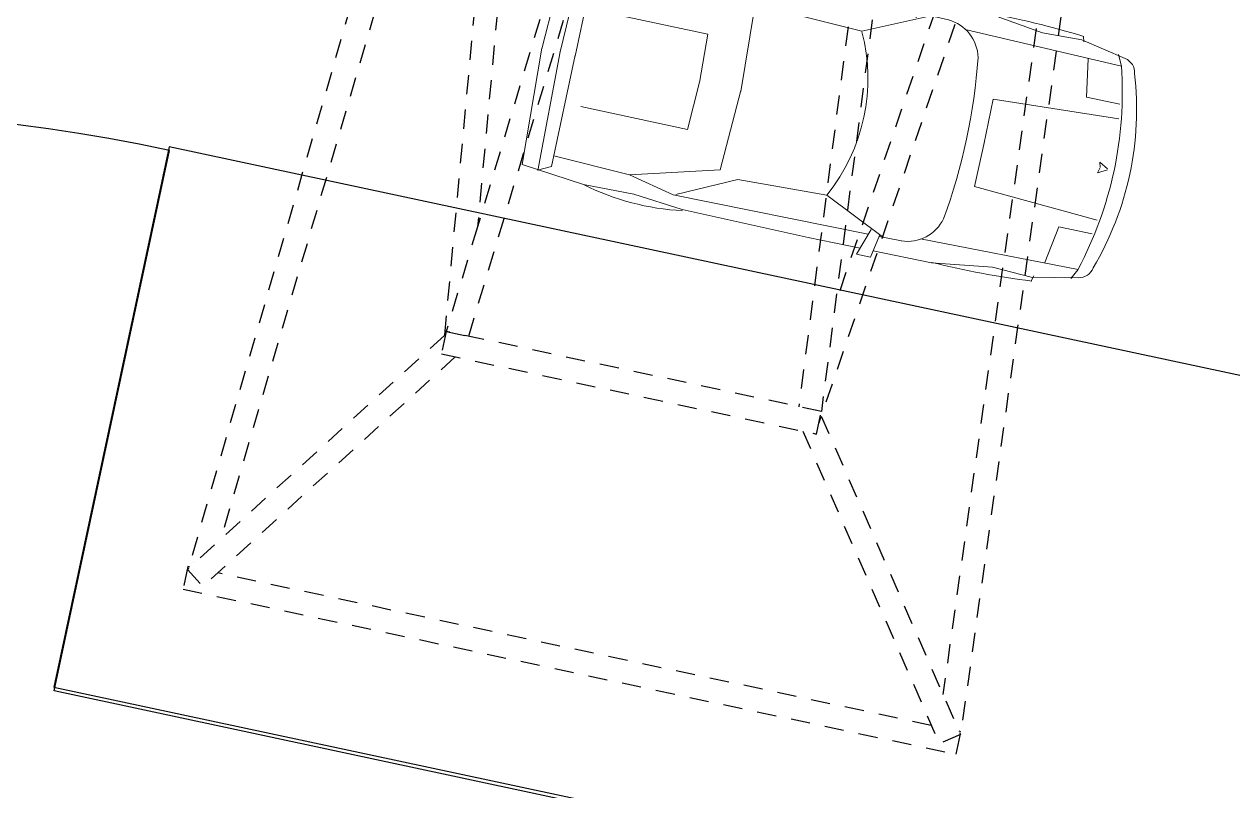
# Model space of a CAD drawing. Header units: millimetres. Extents: x 547073 to 557369, y 9424164 to 9429566.
# Drawn here: x 548950.09 to 548957.96, y 9428029.46 to 9428034.45 of the extents above; entities that cross this region are included whole.
import ezdxf
from ezdxf.enums import TextEntityAlignment as Align

# ---------------------------------------------------------------- set-up
doc = ezdxf.new("R2010")
doc.units = ezdxf.units.MM
doc.linetypes.add('HIDDEN2', pattern=[0.1875, 0.125, -0.0625])
doc.layers.add('- Hatch', color=7, linetype='Continuous', lineweight=9, true_color=0x636363)
for name, color, linetype, lineweight in [('a_MUEBLE', 3, 'Continuous', 5), ('PARQUES', 82, 'Continuous', 0), ('textos', 52, 'Continuous', 20), ('trazado manzanas', 6, 'Continuous', 25), ('ZZZ - ELEVACIÓN 6', 250, 'Continuous', 5)]:
    doc.layers.add(name, color=color, linetype=linetype, lineweight=lineweight)
doc.styles.add('- Txt K', font='verdana.ttf', dxfattribs={"height": 0.15})

# ---------------------------------------------------------------- blocks, each defined once
blk = doc.blocks.new('ca_auto143')
at = {"layer": '- Hatch', "linetype": 'ByBlock'}
for p, q in [((-94.37, 77.47), (-61.49, 80.87)), ((-61.49, 80.87), (22.57, 81.44)), ((22.57, 81.44), (57.04, 81.16)), ((61.58, 67.82), (55.54, 85.58)), ((55.54, 85.58), (64.87, 85.57)), ((64.87, 85.57), (67.8, 70.39)), ((65.74, 81.09), (104.69, 80.78)), ((104.69, 80.78), (143.99, 75.43)), ((-172.88, -2.8), (-169.69, 73.89)), ((-169.69, 73.89), (-127.75, 78.29)), ((-158.75, 75.67), (-160.74, -3.09)), ((-159.07, 75.44), (-150.62, 71.15)), ((-150.62, 71.15), (-150.63, -3.02)), ((-127.75, 78.29), (-94.37, 77.47)), ((-99.86, 65.84), (-69.36, 72.65)), ((-69.36, 72.65), (60.42, 71.25)), ((-30.26, 54.02), (-67.57, 72.05)), ((70.64, 71.14), (28.64, 51.96)), ((67.65, 71.17), (82.41, 71.01)), ((143.99, 75.43), (170.16, 76.41)), ((170.16, 76.41), (200.29, 70.38)), ((170.62, 78.66), (171.63, 75.3)), ((198.88, 65.05), (195.47, 71.89)), ((-99.86, 65.84), (-150.62, 64.07)), ((-99.86, 65.84), (-42.77, 50.45)), ((94.41, 67.04), (198.88, 65.05)), ((176.77, 65.13), (180.73, 40.53)), ((-42.77, 50.45), (-40.27, -2.99)), ((28.64, 51.96), (-30.26, 54.02)), ((180.73, 40.53), (202.98, 40.5)), ((-140.05, 28.93), (-69.01, 29.06)), ((-69.01, 29.06), (-67.86, -2.76)), ((204.44, 31.07), (121.58, 26.4)), ((121.58, 26.4), (121.77, -3.72)), ((199.02, -2.44), (198.24, 0.87)), ((198.24, 0.87), (204.03, -2.22)), ((-172.88, -2.51), (-169.69, -79.2)), ((-158.75, -80.98), (-160.74, -2.22)), ((-150.62, -76.46), (-150.63, -2.29)), ((-69.01, -34.37), (-67.86, -2.55)), ((-42.77, -55.76), (-40.27, -2.33)), ((121.58, -31.71), (121.77, -1.59)), ((199.02, -2.87), (198.24, -6.18)), ((198.24, -6.18), (204.03, -3.09)), ((-140.05, -34.24), (-69.01, -34.37)), ((204.44, -36.38), (121.58, -31.71)), ((176.77, -70.44), (180.73, -45.84)), ((180.73, -45.84), (202.98, -45.81)), ((-99.86, -71.15), (-42.77, -55.76)), ((-30.26, -59.33), (-67.57, -77.36)), ((28.64, -57.27), (-30.26, -59.33)), ((70.64, -76.45), (28.64, -57.27)), ((-99.86, -71.15), (-150.62, -69.38)), ((94.41, -72.35), (198.88, -70.36)), ((198.88, -70.36), (195.47, -77.21)), ((-159.07, -80.75), (-150.62, -76.46)), ((-99.86, -71.15), (-69.36, -77.96)), ((-69.36, -77.96), (60.42, -76.56)), ((61.58, -73.13), (55.54, -90.89)), ((64.87, -90.88), (67.8, -75.7)), ((67.65, -76.48), (82.41, -76.32)), ((170.16, -81.72), (200.29, -75.7)), ((-169.69, -79.2), (-127.75, -83.6)), ((-127.75, -83.6), (-94.37, -82.78)), ((-94.37, -82.78), (-61.49, -86.18)), ((-61.49, -86.18), (22.57, -86.75)), ((22.57, -86.75), (57.04, -86.47)), ((65.74, -86.4), (104.69, -86.09)), ((104.69, -86.09), (143.99, -80.74)), ((143.99, -80.74), (170.16, -81.72)), ((170.62, -83.97), (171.63, -80.61)), ((55.54, -90.89), (64.87, -90.88))]:
    blk.add_line(p, q, dxfattribs=at)
for centre, radius, start, end in [((-86.9, -78.08), 161.62, 80.80545, 104.64198), ((123.23, -475.6), 556.45, 85.08051, 91.8902), ((80.79, 44.73), 26.33, 13.92802, 86.49031), ((-37.07, -2.66), 245.46, 343.98812, 16.01188), ((198.3, 60.42), 10.16, 9.10822, 78.69255), ((15.29, -2.66), 203.59, 341.47438, 18.52562), ((-79.43, -2.66), 121.15, 333.37543, 26.62457), ((-271.5, -2.66), 381.65, 351.90768, 8.09232), ((80.79, -50.04), 26.33, 273.50969, 346.07198), ((198.3, -65.73), 10.16, 281.30745, 350.89178), ((-86.9, 72.76), 161.62, 255.35802, 279.19455), ((123.23, 470.29), 556.45, 268.1098, 274.91949)]:
    blk.add_arc(centre, radius, start, end, dxfattribs=at)
blk = doc.blocks.new('XWX')
at = {"layer": 'ZZZ - ELEVACIÓN 6', "color": 30, "linetype": 'HIDDEN2', "lineweight": 25, "true_color": 0xf57a00, "transparency": 33554684}
for points in [[(543631.6106, 9428088.8388), (543630.526, 9428075.5478), (543630.4682, 9428074.8392), (543630.6187, 9428074.8397), (543631.7182, 9428088.3143)], [(543631.8256, 9428088.8417), (543632.9683, 9428074.8392)], [(543631.7182, 9428088.3143), (543632.8178, 9428074.8397)], [(543629.7182, 9428081.0455), (543629.149, 9428072.9963)], [(543633.7182, 9428081.0455), (543634.2932, 9428072.9897)], [(543633.6235, 9428080.2658), (543634.1277, 9428073.2022)], [(543629.8273, 9428080.1455), (543629.3146, 9428073.2103)], [(543632.9682, 9428074.8397), (543630.4682, 9428074.8397), (543630.4682, 9428074.6897), (543632.9682, 9428074.6897), (543632.9682, 9428074.8397)], [(543629.1432, 9428072.9897), (543629.1432, 9428072.8397)], [(543629.1432, 9428072.8397), (543634.2932, 9428072.8397), (543634.2932, 9428072.9897), (543634.2801, 9428072.9897)], [(543634.0955, 9428072.9897), (543629.3409, 9428072.9897)]]:
    blk.add_lwpolyline(points, dxfattribs=at)
at = {"layer": 'ZZZ - ELEVACIÓN 6', "color": 220, "linetype": 'HIDDEN2', "lineweight": 25, "true_color": 0xff29c9, "transparency": 33554684}
for points in [[(543633.5742, 9428081.1205), (543632.9104, 9428075.5478)], [(543633.7182, 9428081.061), (543632.9682, 9428074.7647)], [(543629.729, 9428080.9705), (543630.4682, 9428074.7647)], [(543629.8801, 9428080.9705), (543630.526, 9428075.5478)], [(543630.4627, 9428074.8107), (543629.1432, 9428072.9714)], [(543632.9737, 9428074.8107), (543634.2932, 9428072.9714)], [(543630.5605, 9428074.6897), (543629.2651, 9428072.884)], [(543632.8759, 9428074.6897), (543634.1713, 9428072.884)], [(543629.1432, 9428072.9714), (543629.2651, 9428072.884)], [(543634.2932, 9428072.9714), (543634.1713, 9428072.884)]]:
    blk.add_lwpolyline(points, dxfattribs=at)
at = {"layer": 'ZZZ - ELEVACIÓN 6', "linetype": 'HIDDEN2', "lineweight": 25, "transparency": 33554684}
blk.add_lwpolyline([(543629.1563, 9428072.9897), (543629.1432, 9428072.9897)], dxfattribs=at)
blk.add_lwpolyline([(543629.1742, 9428073.0255), (543629.1742, 9428073.0255)], close=True, dxfattribs=at)
at = {"layer": 'a_MUEBLE', "xscale": -0.0099999999999982, "yscale": 0.0099999999999982, "zscale": 0.0099999999999982, "rotation": 179.9999999999998}
blk.add_blockref('ca_auto143', (543632.4217, 9428076.745), dxfattribs=at)
at = {"layer": 'textos', "style": '- Txt K'}
blk.add_attdef('+0.15', text='', height=0.135, rotation=270, dxfattribs=at).set_placement((543633.7485, 9428082.3227), align=Align.BOTTOM_LEFT)

msp = doc.modelspace()

# ---------------------------------------------------------------- linework, layer by layer
at = {"layer": 'trazado manzanas'}
msp.add_lwpolyline([(549037.2836, 9428185.6091, 0.039367), (548996.173, 9428042.3998), (548966.5057, 9428048.7331), (548943.9255, 9428053.5534, 0.284062), (548953.5431, 9428045.3871), (548954.2901, 9428048.8867), (548963.2372, 9428046.9767, -0.023057), (548959.6596, 9428028.1093), (548950.2826, 9428030.111), (548951.0342, 9428033.6317, 0.267949), (548939.6183, 9428029.9335), (548959.0917, 9428025.7764, -0.055872), (548942.8863, 9427982.2821, 0.086394), (548927.9131, 9427932.2411)], format="xyb", dxfattribs=at)
at = {"layer": 'trazado manzanas', "elevation": 35.757}
msp.add_lwpolyline([(548960.4621, 9428031.6437), (548951.0334, 9428033.6565), (548950.2818, 9428030.1358), (548992.2501, 9428021.1765), (548993.0017, 9428024.6972), (548963.3961, 9428031.0173)], dxfattribs=at)
at = {"layer": 'trazado manzanas'}
msp.add_lwpolyline([(548962.2969, 9428025.1168), (548937.8357, 9428030.3398, 0.072138), (548927.5512, 9427735.7222), (548985.1439, 9427717.8329, -0.000003), (548983.1759, 9427733.3593, -0.043029), (548977.8705, 9427900.2567, -0.0039), (548978.8107, 9427915.394, -0.026834), (548991.6515, 9428018.8503)], format="xyb", close=True, dxfattribs=at)

# ---------------------------------------------------------------- block references
at = {"layer": 'PARQUES', "rotation": 347.9495530869906}
msp.add_blockref('XWX', (-1951024.1869, 321208.4106, 35.757), dxfattribs=at)

doc.saveas('drawing.dxf')
